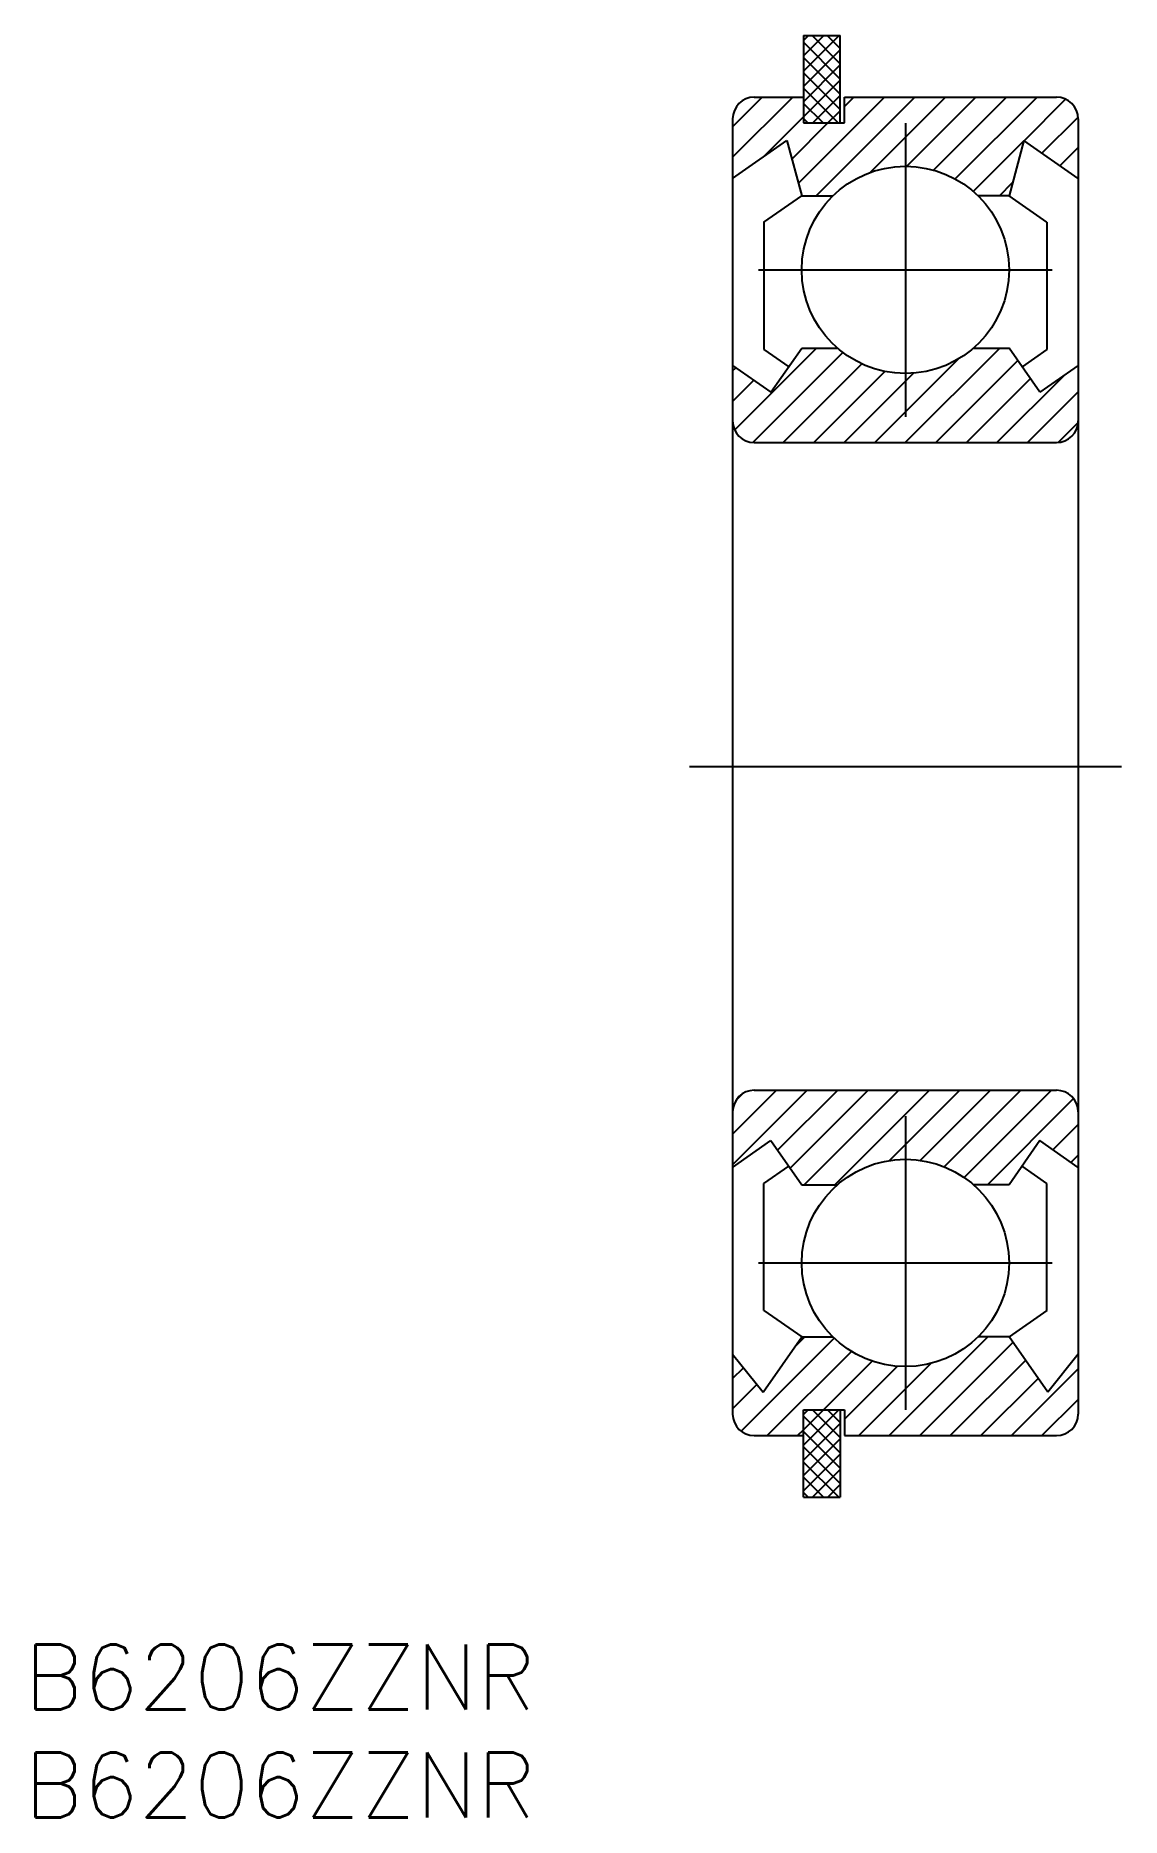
# Model space of a CAD drawing. Extents: x -32.3 to 18, y -48.7 to 33.8.
import ezdxf

# ---------------------------------------------------------------- set-up
doc = ezdxf.new("R2010")
doc.units = 0
doc.linetypes.add('CENTER', pattern=[50.8, 31.75, -6.35, 6.35, -6.35])
doc.layers.get('0').update_dxf_attribs({"linetype": 'CONTINUOUS'})
doc.layers.add('CENTER', color=1, linetype='CENTER')
doc.styles.get("Standard").update_dxf_attribs({"font": 'txt.shx', "height": 3, "bigfont": 'bigfont.shx'})

msp = doc.modelspace()

# ---------------------------------------------------------------- linework, layer by layer
at = {"color": 7, "linetype": 'CONTINUOUS'}
for p, q in [((3.28, 33.85), (3.28, 29.805)), ((3.28, 33.85), (4.98, 33.85)), ((4.98, 29.805), (4.98, 33.85)), ((1, 31), (3.28, 31)), ((5.18, 31), (15, 31)), ((5.18, 29.805), (5.18, 31)), ((0, 30), (0, -30)), ((3.28, 29.805), (5.18, 29.805)), ((16, 30), (16, -30)), ((0, 27.229), (2.514, 28.989)), ((2.514, 28.989), (3.2, 26.429)), ((13.486, 28.989), (12.8, 26.429)), ((16, 27.229), (13.486, 28.989)), ((1.451, 25.204), (3.2, 26.429)), ((3.2, 26.429), (4.641, 26.429)), ((12.8, 26.429), (11.359, 26.429)), ((14.549, 25.204), (12.8, 26.429)), ((1.451, 25.204), (1.451, 19.317)), ((14.549, 25.204), (14.549, 19.317)), ((1.451, 19.317), (2.597, 18.515)), ((1.771, 17.335), (3.2, 19.376)), ((3.2, 19.376), (4.853, 19.376)), ((11.147, 19.376), (12.8, 19.376)), ((14.229, 17.335), (12.8, 19.376)), ((14.549, 19.317), (13.403, 18.515)), ((0, 18.576), (1.771, 17.335)), ((16, 18.576), (14.229, 17.335)), ((1, 15), (15, 15)), ((1, -15), (15, -15)), ((0, -18.576), (1.771, -17.335)), ((1.771, -17.335), (3.2, -19.376)), ((14.229, -17.335), (12.8, -19.376)), ((16, -18.576), (14.229, -17.335)), ((1.451, -19.317), (2.597, -18.515)), ((14.549, -19.317), (13.403, -18.515)), ((1.451, -25.204), (1.451, -19.317)), ((3.2, -19.376), (4.853, -19.376)), ((12.8, -19.376), (11.147, -19.376)), ((14.549, -25.204), (14.549, -19.317)), ((1.451, -25.204), (3.2, -26.429)), ((14.549, -25.204), (12.8, -26.429)), ((0, -27.229), (1.407, -28.989)), ((1.407, -28.989), (3.2, -26.429)), ((3.2, -26.429), (4.641, -26.429)), ((12.8, -26.429), (11.359, -26.429)), ((14.593, -28.989), (12.8, -26.429)), ((16, -27.229), (14.593, -28.989)), ((3.28, -33.85), (3.28, -29.805)), ((3.28, -29.805), (5.18, -29.805)), ((4.98, -29.805), (4.98, -33.85)), ((5.18, -29.805), (5.18, -31)), ((1, -31), (3.28, -31)), ((5.18, -31), (15, -31)), ((3.28, -33.85), (4.98, -33.85))]:
    msp.add_line(p, q, dxfattribs=at)
at = {"color": 3, "linetype": 'CONTINUOUS'}
for p, q in [((3.28, 33.619), (3.511, 33.85)), ((3.28, 32.912), (4.218, 33.85)), ((3.28, 32.205), (4.925, 33.85)), ((4.98, 32.547), (3.677, 33.85)), ((4.98, 33.254), (4.384, 33.85)), ((4.98, 31.84), (3.28, 33.54)), ((3.28, 31.498), (4.98, 33.198)), ((4.98, 31.133), (3.28, 32.833)), ((3.28, 30.791), (4.98, 32.491)), ((4.98, 30.426), (3.28, 32.126)), ((3.28, 30.084), (4.98, 31.784)), ((4.893, 29.805), (3.28, 31.418)), ((0, 29.632), (1.368, 31)), ((0, 28.218), (2.782, 31)), ((3.042, 27.018), (7.025, 31)), ((4.186, 29.805), (3.28, 30.711)), ((3.708, 29.805), (4.98, 31.077)), ((3.867, 26.429), (8.439, 31)), ((5.18, 30.57), (5.61, 31)), ((6.366, 27.513), (9.853, 31)), ((8.067, 27.8), (11.267, 31)), ((9.302, 27.62), (12.681, 31)), ((10.306, 27.21), (14.096, 31)), ((13.493, 28.984), (15.418, 30.908)), ((1.417, 28.22), (3.28, 30.084)), ((2.743, 28.133), (4.415, 29.805)), ((3.479, 29.805), (3.28, 30.004)), ((4.415, 29.805), (4.98, 30.37)), ((14.325, 28.401), (15.997, 30.073)), ((11.14, 26.63), (13.482, 28.972)), ((15.157, 27.819), (16, 28.662)), ((15.989, 27.236), (16, 27.248)), ((12.353, 26.429), (12.964, 27.04)), ((0.092, 15.582), (3.886, 19.376)), ((0.927, 15.003), (5.099, 19.175)), ((7.995, 15), (12.371, 19.376)), ((0, 18.319), (0.151, 18.47)), ((2.338, 15), (5.983, 18.644)), ((3.752, 15), (7.048, 18.295)), ((5.167, 15), (8.382, 18.215)), ((6.581, 15), (10.458, 18.877)), ((9.409, 15), (13.206, 18.796)), ((0, 16.904), (0.983, 17.887)), ((10.824, 15), (13.788, 17.965)), ((12.238, 15), (15.378, 18.14)), ((13.652, 15), (16, 17.348)), ((15.068, 15.002), (15.998, 15.932)), ((0, -17.037), (2.037, -15)), ((0, -18.451), (3.451, -15)), ((0.151, -15.471), (0.471, -15.151)), ((2.084, -17.781), (4.865, -15)), ((2.666, -18.613), (6.279, -15)), ((3.318, -19.376), (7.694, -15)), ((4.732, -19.376), (9.108, -15)), ((7.265, -18.257), (10.522, -15)), ((8.687, -18.249), (11.936, -15)), ((9.8, -18.55), (13.35, -15)), ((10.72, -19.045), (14.765, -15)), ((11.803, -19.376), (15.791, -15.388)), ((14.834, -17.759), (16, -16.593)), ((15.666, -18.342), (16, -18.007)), ((0.388, -30.791), (4.696, -26.482)), ((1.593, -31), (5.497, -27.096)), ((2.882, -26.882), (3.336, -26.429)), ((7.25, -31), (11.821, -26.429)), ((8.664, -31), (12.979, -26.685)), ((0, -28.35), (0.498, -27.852)), ((4.202, -29.805), (6.461, -27.547)), ((5.18, -30.241), (7.635, -27.786)), ((5.836, -31), (9.184, -27.652)), ((10.078, -31), (13.562, -27.517)), ((12.907, -31), (16, -27.907)), ((0, -29.765), (1.127, -28.638)), ((11.493, -31), (14.144, -28.348)), ((14.321, -31), (16, -29.321)), ((3.28, -30.02), (3.495, -29.805)), ((3.28, -30.727), (4.202, -29.805)), ((3.28, -31.434), (4.909, -29.805)), ((4.98, -31.8), (3.28, -30.1)), ((3.28, -32.141), (4.98, -30.441)), ((4.98, -31.093), (3.692, -29.805)), ((4.98, -30.386), (4.399, -29.805)), ((3.007, -31), (3.28, -30.727)), ((4.98, -32.507), (3.28, -30.807)), ((3.28, -32.849), (4.98, -31.149)), ((4.98, -33.214), (3.28, -31.514)), ((3.28, -33.556), (4.98, -31.856)), ((4.909, -33.85), (3.28, -32.221)), ((4.202, -33.85), (3.28, -32.928)), ((3.693, -33.85), (4.98, -32.563)), ((3.495, -33.85), (3.28, -33.635)), ((4.4, -33.85), (4.98, -33.27))]:
    msp.add_line(p, q, dxfattribs=at)
at = {"color": 7, "linetype": 'CONTINUOUS'}
for centre in [(8, 23), (8, -23)]:
    msp.add_circle(centre, 4.8, dxfattribs=at)
for centre, start, end in [((1, 30), 90, 180), ((15, 30), 0, 90), ((1, 16), 180, 270), ((15, 16), 270, 0), ((1, -16), 90, 180), ((15, -16), 0, 90), ((1, -30), 180, 270), ((15, -30), 270, 0)]:
    msp.add_arc(centre, 1, start, end, dxfattribs=at)
at = {"layer": 'CENTER', "color": 1, "linetype": 'CENTER'}
for p, q in [((8, 29.8), (8, 16.2)), ((1.2, 23), (14.8, 23)), ((-2, 0), (18, 0)), ((8, -16.2), (8, -29.8)), ((1.2, -23), (14.8, -23))]:
    msp.add_line(p, q, dxfattribs=at)

# ---------------------------------------------------------------- texts
at = {"color": 7, "linetype": 'CONTINUOUS'}
for p in [(-32.792, -43.681), (-32.792, -48.681)]:
    msp.add_text('B6206ZZNR', height=3, dxfattribs=at).set_placement(p)

doc.saveas('drawing.dxf')
